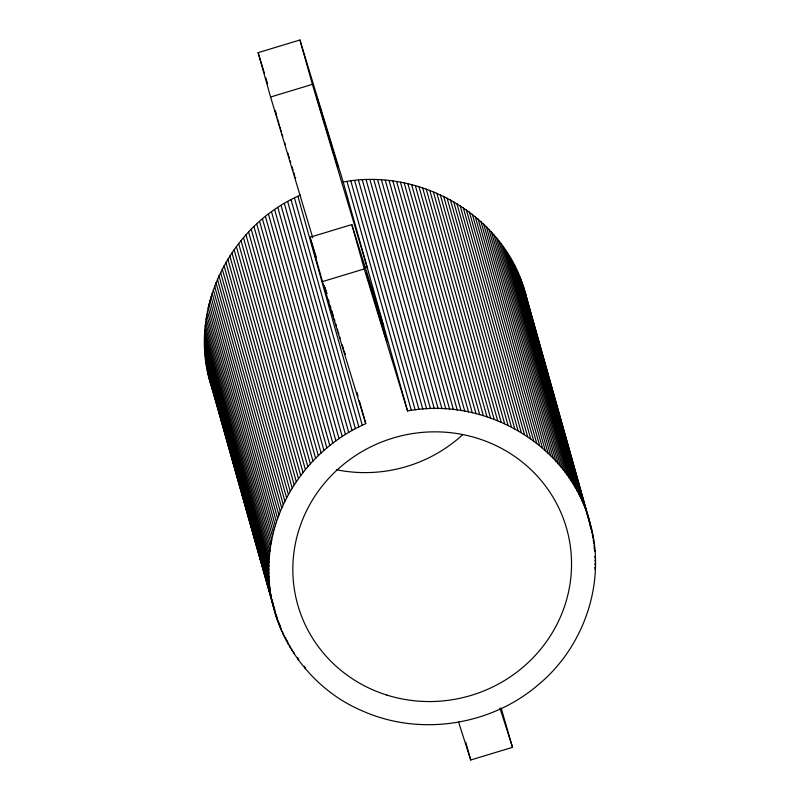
<?xml version="1.0" encoding="UTF-8"?>
<svg xmlns="http://www.w3.org/2000/svg" width="800" height="800" viewBox="0 0 800 800"><rect width="100%" height="100%" fill="white"/><g stroke="black" fill="none" stroke-linecap="round" stroke-linejoin="round"><path stroke-width="1.2" d="M359.38 400.94L365.76 423.64C308.99 448.37 268.29 507.39 268.86 569.79C268.03 629.98 306.92 687.45 362.12 710.79C419.54 736.59 490.81 725.7 538.4 684.66C584.82 646.35 606.91 580.36 589.79 522.22L525.43 293.28C505.23 216.17 420.4 167.19 343.2 182.03L299.92 40L258.12 52.66L270.59 97.02L312.74 237.76M213.24 391.73C184.75 316.27 227.36 226.25 300.53 195.1M270.59 97.02L312.39 84.36L299.92 40M365.76 423.64L322.48 281.6L310.01 237.25L351.8 224.58L383.71 326.17M364.65 267.56L367.04 266.84L312.39 84.36M322.48 281.6L364.27 268.94L351.8 224.58M458.53 721.91L470.72 760L512.52 747.34L501.19 708.19M364.27 268.94L407.55 410.98C484.75 396.13 569.58 445.11 589.79 522.22M324.39 285.48L324.42 285.81M275.64 111.87L275.26 110.76L275.57 112.01M344.77 353.03L345.18 354.21L344.96 353.32M295.37 177.43L295.55 177.99M499.94 708.06L512.52 747.34M275.97 112.91L276.4 114.25M325.04 287.47L325.24 288.11M344.44 352L344.01 350.65M294.42 174.44L294.69 175.3M310.01 237.25L316.32 257.33M325.72 289.61L325.99 290.47M293.82 172.51L294.13 173.51M343.2 348.07L343.49 349M326.59 292.4L326.92 293.46M342.21 344.88L342.89 347.08M292.78 169.13L293.14 170.32M291.99 166.58L292.39 167.88M290.25 160.9L290.7 162.39M339.77 336.95L340.21 338.4M258.12 52.66L264.31 72.95M265.76 77.73L267.58 83.69M288.82 156.23L289.3 157.82M287.83 152.97L288.33 154.61M338.37 332.38L338.85 333.94M337.39 329.18L337.89 330.8M284.77 142.89L285.28 144.58M334.35 319.15L334.86 320.84M335.88 324.21L336.39 325.88M282.26 134.6L282.75 136.22M331.82 310.79L332.32 312.43M332.82 314.09L333.33 315.77M280.85 129.9L281.31 131.43M279.97 126.94L280.4 128.4M330.38 306L330.85 307.57M328.61 300.09L329.03 301.51M279.14 124.16L279.54 125.52M278.37 121.58L278.74 122.84M277.67 119.23L278.01 120.37M326.42 292.71L326.74 293.8M276.77 116.18L277.05 117.13M343.36 347.78L343.64 348.73M326.12 291.69L325.58 289.86M276.51 115.29L275.87 113.09M324.94 287.66L325.13 288.32M295.47 177.25L295.63 177.83M523.25 286.2L591.62 529.39M522.03 282.71L592.41 533.01M520.72 279.24L585.07 508.18M590.08 525.86L591.09 529.46M591.76 531.85L593.11 536.65M519.33 275.81L583.68 504.75M592.37 535.51L593.72 540.3M517.86 272.41L582.21 501.35M593.23 540.38L594.24 543.97M594 545.26L594.67 547.65M516.3 269.05L580.65 497.99M594 547.75L595.01 551.34M514.66 265.72L579.01 494.66M512.94 262.44L577.29 491.38M594.75 556.35L595.42 558.75M511.14 259.19L575.49 488.13M509.26 255.99L573.61 484.93M594.82 560.06L595.49 562.46M507.3 252.84L571.65 481.78M594.8 563.78L595.48 566.18M505.26 249.73L569.61 478.67M594.69 567.49L595.37 569.89M503.15 246.67L567.5 475.61M500.97 243.66L565.32 472.6M498.71 240.7L563.06 469.64M496.37 237.8L560.73 466.74M493.97 234.95L558.32 463.89M491.5 232.16L555.85 461.1M488.96 229.42L553.31 458.36M486.35 226.75L550.7 455.69M483.68 224.14L548.03 453.08M480.94 221.59L545.29 450.53M478.14 219.1L542.5 448.04M475.28 216.68L539.64 445.62M472.36 214.33L536.72 443.27M469.39 212.04L533.74 440.98M466.35 209.83L530.71 438.77M463.27 207.68L527.62 436.62M460.12 205.61L524.48 434.55M456.93 203.61L521.29 432.55M453.69 201.68L518.05 430.62M450.4 199.83L514.76 428.77M447.07 198.06L511.42 427M443.69 196.36L508.05 425.3M440.27 194.74L504.63 423.68M436.82 193.2L501.17 422.14M433.32 191.74L497.67 420.68M429.78 190.36L494.14 419.3M426.22 189.06L490.57 418M422.62 187.84L486.97 416.78M418.99 186.71L483.34 415.65M415.33 185.66L479.68 414.6M411.64 184.69L476 413.63M407.93 183.81L472.29 412.75M404.2 183.01L468.56 411.95M400.45 182.3L464.8 411.24M396.68 181.68L461.04 410.62M392.9 181.14L457.25 410.08M389.1 180.68L453.45 409.62M385.29 180.32L449.64 409.26M381.47 180.04L445.82 408.98M377.64 179.84L441.99 408.79M373.81 179.74L438.16 408.68M369.97 179.72L434.32 408.66M366.13 179.79L430.49 408.73M362.3 179.95L426.65 408.89M358.46 180.19L422.81 409.13M354.63 180.52L418.99 409.46M350.81 180.94L415.16 409.88M347 181.44L411.35 410.38M343.2 182.03L407.55 410.98M465.76 742.32L470.72 760M357.03 392.58L358.04 396.16M297.92 196.31L362.27 425.25M294.47 198.01L358.82 426.95M291.06 199.78L355.41 428.72M287.7 201.63L352.05 430.57M284.37 203.55L348.73 432.5M281.1 205.55L345.45 434.49M277.87 207.62L342.22 436.57M274.69 209.77L339.04 438.71M271.57 211.98L335.92 440.92M268.49 214.26L332.84 443.2M265.47 216.62L329.83 445.56M262.51 219.03L326.86 447.97M259.61 221.52L323.96 450.46M256.76 224.07L321.12 453.01M253.98 226.68L318.33 455.62M251.26 229.35L315.61 458.29M248.6 232.08L312.96 461.02M246.01 234.87L310.37 463.81M243.49 237.72L307.84 466.66M241.04 240.62L305.39 469.56M238.65 243.58L303.01 472.52M236.34 246.58L300.69 475.52M234.1 249.64L298.45 478.58M231.93 252.75L296.29 481.69M229.84 255.9L294.2 484.84M227.83 259.1L292.18 488.04M225.89 262.34L290.24 491.29M224.03 265.63L288.38 494.57M222.25 268.95L286.6 497.89M220.55 272.32L284.91 501.26M218.93 275.71L283.29 504.65M217.4 279.15L281.75 508.09M215.95 282.61L280.3 511.55M214.58 286.11L278.93 515.05M213.29 289.63L277.64 518.57M212.09 293.18L276.45 522.12M210.98 296.75L275.33 525.7M209.95 300.35L274.31 529.29M209.01 303.97L273.37 532.91M208.16 307.61L272.52 536.55M207.4 311.26L271.75 540.2M206.72 314.93L271.08 543.87M304.61 666.23L305.28 668.63M206.14 318.61L270.49 547.55M205.64 322.3L269.99 551.24M205.23 326L269.59 554.94M297.68 657.47L298.35 659.87M204.92 329.71L269.27 558.65M204.69 333.42L269.04 562.36M293.43 651.37L294.1 653.77M204.55 337.13L268.91 566.07M291.42 648.25L292.09 650.65M204.51 340.84L268.86 569.79M289.48 645.08L290.16 647.48M204.55 344.56L268.9 573.5M287.29 640.67L288.3 644.26M204.68 348.26L269.03 577.21M285.52 637.41L286.53 641.01M204.91 351.97L269.26 580.91M284.16 635.31L284.83 637.71M205.22 355.66L269.57 584.6M282.54 631.98L283.22 634.37M205.62 359.35L269.97 588.29M280 625.01L281.68 631M206.11 363.02L270.47 591.96M278.55 621.6L280.23 627.59M206.7 366.68L271.05 595.62M214.52 395.2L215.53 398.8M216.2 401.2L217.21 404.79M218.56 409.59L219.57 413.18M222.6 423.97L224.29 429.97M224.96 432.36L225.97 435.96M227.32 440.75L228.33 444.35M229 446.75L230.02 450.34M231.36 455.14L233.05 461.13M235.41 469.52L237.09 475.51M237.76 477.91L238.78 481.51M240.12 486.3L241.13 489.9M241.81 492.29L242.82 495.89M244.17 500.69L245.85 506.68M246.52 509.08L247.54 512.67M248.21 515.07L249.89 521.06M250.57 523.46L251.58 527.06M252.93 531.85L255.62 541.44M256.97 546.23L258.65 552.23M259.33 554.62L260.34 558.22M261.01 560.62L262.7 566.61M263.37 569.01L264.38 572.6M267.41 583.39L268.42 586.99M272.13 600.17L273.14 603.77M273.82 606.17L274.83 609.76M276.17 614.56L278.87 624.15M207.37 370.32L277.59 620.67M208.13 373.94L272.48 602.89M208.97 377.55L276.39 617.17M525.43 293.28L528.06 304.07M462.53 434.84A139.75 134.47 -15.7 0 1 336.42 469.73M317.06 98.1L337.91 166.98L317.06 98.1M366.13 272.67L386.97 341.55L366.13 272.67M386.9 695.09A139.75 134.47 -15.7 0 0 568.97 538.22A139.75 134.47 -15.7 0 0 340.67 466.78A139.75 134.47 -15.7 0 0 386.9 695.09"/></g></svg>
